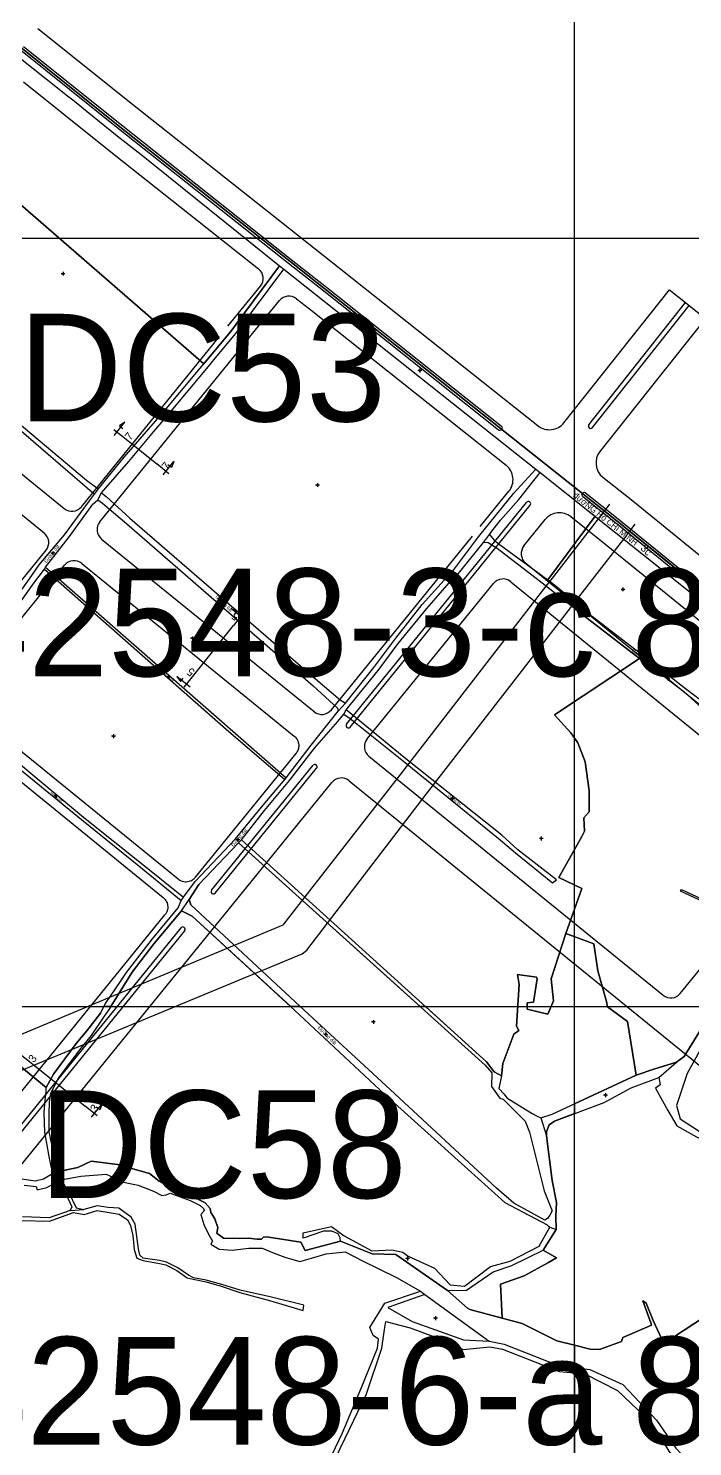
# Model space of a CAD drawing. Extents: x 548357 to 553070, y 1834500 to 1842500.
# Drawn here: x 550144 to 550577, y 1840714 to 1841637 of the extents above; entities that cross this region are included whole.
import ezdxf

# ---------------------------------------------------------------- set-up
doc = ezdxf.new("R2010")
doc.units = 0
for name, color, linetype in [('Level 10', 7, 'Continuous'), ('Level 11', 7, 'Continuous'), ('Level 13', 7, 'Continuous'), ('Level 2', 7, 'Continuous'), ('Level 30', 7, 'Continuous'), ('Level 4', 7, 'Continuous'), ('Level 5', 7, 'Continuous'), ('Level 52', 7, 'Continuous'), ('Level 55', 7, 'Continuous'), ('Level 57', 7, 'Continuous'), ('Level 61', 7, 'Continuous'), ('Level 62', 7, 'Continuous'), ('Level 7', 7, 'Continuous'), ('Level 8', 7, 'Continuous')]:
    doc.layers.add(name, color=color, linetype=linetype)

msp = doc.modelspace()

# ---------------------------------------------------------------- linework, layer by layer
at = {"layer": 'Level 10'}
for p, q in [((550307.82, 1841482.08), (550310.66, 1841479.88)), ((550310.66, 1841479.88), (550474.79, 1841349.81)), ((550474.79, 1841349.81), (550477.61, 1841347.61)), ((550187.46, 1841333.35), (550189.88, 1841336.6)), ((550189.68, 1841329.67), (550192.12, 1841334.26)), ((550440.74, 1841302.09), (550444.59, 1841307.14)), ((550154.99, 1841284.6), (550155.65, 1841285.86)), ((550155.65, 1841285.86), (550312.22, 1841148.92)), ((550346.03, 1841192.15), (550350.83, 1841197.42)), ((550349.77, 1841190.29), (550351.27, 1841193.21)), ((550311.39, 1841147.76), (550312.22, 1841148.92)), ((550281.15, 1841106.58), (550283.09, 1841108.59)), ((550243.83, 1841069.12), (550245.32, 1841071.18)), ((550244.21, 1841062.29), (550249.16, 1841069.65)), ((550554.81, 1840953.79), (550566.25, 1840963.79)), ((550477.92, 1840927.65), (550481.63, 1840915.86)), ((550161.18, 1840891.74), (550163.76, 1840886.51)), ((550163.27, 1840892.41), (550165.66, 1840887.34)), ((550171.75, 1840867.31), (550180.46, 1840867.91)), ((550483.82, 1840856.54), (550488.04, 1840855.04)), ((550399.78, 1840814.75), (550402.49, 1840812.71)), ((550402.49, 1840812.71), (550444.29, 1840782.4))]:
    msp.add_line(p, q, dxfattribs=at)
for points in [[(549496.47, 1842279.58), (549497.37, 1842279.9), (549498.42, 1842280.27), (549503.46, 1842282.06), (549512.54, 1842254.6), (549555.91, 1842133.55), (549566.36, 1842109.43), (549580.99, 1842088.64), (549590.34, 1842080.72), (549689.33, 1842000), (549743.71, 1841954.97), (549853.1, 1841859.96), (550014.42, 1841724.51), (550204.08, 1841572.5), (550314.6, 1841485.03), (550337.63, 1841466.92), (550526.39, 1841317.04), (550664.92, 1841204.56), (550710.99, 1841167.64), (550814.61, 1841084.02), (550868.57, 1841039.41), (551021.2, 1840915.07), (551170.99, 1840793.79)], [(550140.21, 1841616.17), (550163.47, 1841597.74), (550168.96, 1841593.2), (550174.21, 1841589.3), (550179.34, 1841585.24), (550202.29, 1841566.54), (550217.85, 1841554.41), (550307.82, 1841482.08)], [(550189.88, 1841336.6), (550206.82, 1841357.53), (550232.99, 1841387.6), (550264.12, 1841424.78), (550276.89, 1841440.17), (550279.77, 1841443.96), (550307.82, 1841482.08)], [(550192.12, 1841334.26), (550209.83, 1841354.61), (550226.16, 1841374.21), (550235.24, 1841384.87), (550260.59, 1841415.15), (550266.25, 1841422.07), (550279.49, 1841437.91), (550310.66, 1841479.88)], [(550026.23, 1841471.07), (550029.34, 1841469.05), (550107.83, 1841401.95), (550187.46, 1841333.35)], [(550027.07, 1841476.94), (550029.43, 1841474.16), (550109.85, 1841404.51), (550133.05, 1841384.04), (550182.37, 1841342.51), (550188.05, 1841338.23), (550189.88, 1841336.6)], [(550350.83, 1841197.42), (550369.23, 1841220.63), (550383.66, 1841239.77), (550400.83, 1841261.54), (550417.07, 1841279.74), (550419.85, 1841282.2), (550437.53, 1841305.71), (550460.54, 1841334.16), (550474.79, 1841349.81)], [(550444.59, 1841307.14), (550445.43, 1841308.49), (550451.85, 1841316.43), (550463.7, 1841330.05), (550477.61, 1841347.61)], [(550477.61, 1841347.61), (550543.92, 1841294.53), (550577.45, 1841267.99), (550618.67, 1841234.77)], [(550087.24, 1841201.74), (550090.08, 1841203.52), (550105.97, 1841224.96), (550121.52, 1841245.54), (550145.21, 1841278.44), (550151.46, 1841287.42), (550167.86, 1841307.06), (550184.16, 1841329.12), (550187.46, 1841333.35)], [(550192.12, 1841334.26), (550195.08, 1841331.92), (550210.41, 1841317.75), (550332.87, 1841211.9), (550347.45, 1841199.53), (550350.83, 1841197.42)], [(550155.65, 1841285.86), (550171.26, 1841305.97), (550186.32, 1841326.92), (550189.68, 1841329.67)], [(550189.68, 1841329.67), (550192.71, 1841327.54), (550208.47, 1841314.24), (550329.92, 1841208.78), (550345.57, 1841194.17), (550346.03, 1841192.15)], [(550444.59, 1841307.14), (550447.73, 1841303.48), (550450.95, 1841300.96), (550482.51, 1841277.67), (550488.04, 1841273.38), (550509.71, 1841255.29), (550553.13, 1841221.85), (550572.17, 1841206.89), (550587.17, 1841195.64)], [(550351.27, 1841193.21), (550372.18, 1841218.73), (550385.13, 1841236.37), (550403.83, 1841259.12), (550419.9, 1841277.53), (550422.56, 1841279.48), (550440.74, 1841302.09)], [(550440.74, 1841302.09), (550441.18, 1841302.25), (550443.65, 1841302.01), (550449.59, 1841298.27), (550477, 1841277.24), (550493.8, 1841263.93), (550542.15, 1841226.42), (550551.88, 1841220.08), (550562.78, 1841211.3), (550571.16, 1841204.94), (550585.14, 1841192.32), (550597.91, 1841181.68), (550602.73, 1841176.77), (550611.1, 1841172.39), (550618.57, 1841166.81), (550639.79, 1841149.7)], [(550090.79, 1841197.82), (550108.99, 1841222.4), (550125.35, 1841244.04), (550147.91, 1841275.49), (550154.99, 1841284.6)], [(550154.99, 1841284.6), (550273.14, 1841180.55), (550311.39, 1841147.76)], [(550088.77, 1841195.33), (550179.03, 1841121.82), (550216.44, 1841091.66), (550243.83, 1841069.12)], [(550090.79, 1841197.82), (550180.24, 1841123.34), (550217.8, 1841093.35), (550245.32, 1841071.18)], [(550283.09, 1841108.59), (550298.15, 1841127.58), (550314.48, 1841147.09), (550330.69, 1841168.11), (550345.81, 1841185.42), (550349.77, 1841190.29)], [(550312.22, 1841148.92), (550328.46, 1841170.09), (550346.03, 1841192.15)], [(550349.77, 1841190.29), (550353.8, 1841187.53), (550387.64, 1841160.48), (550450.34, 1841109.68), (550461.61, 1841100.11), (550485.54, 1841080.54), (550488.3, 1841082.39), (550463.05, 1841102.02), (550452.6, 1841111.63), (550389.03, 1841162.17), (550351.27, 1841193.21)], [(550245.32, 1841071.18), (550253.01, 1841081.46), (550279.19, 1841109.23), (550296.23, 1841129.72), (550311.39, 1841147.76)], [(550281.15, 1841106.58), (550441.67, 1840961.92), (550446.05, 1840956.82), (550445.83, 1840948.12), (550451.33, 1840940.43), (550453.49, 1840939.8), (550467.88, 1840925.53), (550470.63, 1840918.34), (550480.11, 1840880.07), (550485.38, 1840867.2), (550483.85, 1840864.34), (550482.26, 1840862.03), (550480.71, 1840861.14), (550460.4, 1840872.03), (550449.22, 1840881.92), (550380.03, 1840946.13), (550321.08, 1841000.34), (550250.1, 1841066.3), (550249.16, 1841069.65)], [(550249.16, 1841069.65), (550255.36, 1841079.44), (550281.15, 1841106.58)], [(550283.09, 1841108.59), (550442.59, 1840964.07), (550447.59, 1840957.62), (550452.33, 1840954.99), (550450.58, 1840946.76), (550454.1, 1840943), (550455.92, 1840940.66), (550472.47, 1840930.35), (550475.21, 1840928.92), (550477.92, 1840927.65)], [(550668.03, 1841104.39), (550651.64, 1841083.32), (550624.3, 1841046.47), (550597.34, 1841000), (550573.17, 1840956.39), (550566.29, 1840935.73), (550568.63, 1840926.99), (550581.02, 1840919.04), (550623.58, 1840898.57), (550667.44, 1840872.9), (550728.6, 1840835.78), (550781.82, 1840802.7), (550841.68, 1840766.78), (550905.7, 1840725.87), (550943.93, 1840702.64), (550991.04, 1840671.03), (551029.23, 1840643.58), (551048.32, 1840628.34)], [(550619.94, 1841051.47), (550568.98, 1841075.19), (550569.53, 1841076.12), (550620.7, 1841052.31)], [(550161.18, 1840891.74), (550159.56, 1840895.12), (550158, 1840902.46), (550155.16, 1840918.24), (550154.82, 1840931.2), (550155.28, 1840939.11), (550155.92, 1840944.55), (550155.98, 1840947.35), (550160.85, 1840955.95), (550175.61, 1840975.97), (550182.45, 1840984.18), (550191.29, 1840995.65), (550194.58, 1841001.93), (550204.8, 1841016.93), (550208.21, 1841022.2), (550225.34, 1841044.15), (550241.84, 1841064.3), (550243.83, 1841069.12)], [(550163.27, 1840892.41), (550162.21, 1840897.11), (550160.7, 1840904.88), (550157.89, 1840918.83), (550157.99, 1840930.32), (550158.22, 1840937.93), (550159.13, 1840943.64), (550164.15, 1840953.49), (550178.81, 1840972.94), (550185.64, 1840981.28), (550193.89, 1840993.73), (550197.2, 1840998.41), (550211.95, 1841022.45), (550226.06, 1841040.78), (550244.21, 1841062.29)], [(550244.21, 1841062.29), (550251.13, 1841058.75), (550317.71, 1840997.69), (550376.28, 1840942.97), (550454.57, 1840872.57), (550482.2, 1840857.91), (550483.82, 1840856.54)], [(550566.25, 1840963.79), (550571.29, 1840967.47), (550589.14, 1840996.42), (550619.94, 1841051.47)], [(550477.92, 1840927.65), (550485.48, 1840929.99), (550540.06, 1840955.31), (550551.47, 1840959.35), (550566.25, 1840963.79)], [(550481.63, 1840915.86), (550481.65, 1840918.46), (550483.49, 1840923), (550486.83, 1840925.44), (550519.19, 1840937.68), (550536.9, 1840947.07), (550554.81, 1840953.79)], [(550554.81, 1840953.79), (550555.75, 1840949.21), (550552.75, 1840947), (550560.73, 1840932.48), (550566.45, 1840922.53), (550579.35, 1840915.3), (550624.87, 1840893.17), (550706.9, 1840842.7)], [(550488.04, 1840855.04), (550487.85, 1840863.72), (550488.3, 1840872.54), (550485.49, 1840886.86), (550481.63, 1840915.86)], [(550163.27, 1840892.41), (550176.6, 1840895.37), (550185.35, 1840899.41), (550202.42, 1840897.29), (550223.22, 1840891.37), (550229.68, 1840886.44), (550235.43, 1840883.11), (550242.06, 1840881.18), (550259.52, 1840872.24), (550262.71, 1840868.63), (550263.17, 1840866.02), (550265.88, 1840861.91), (550267.77, 1840856.32), (550267.05, 1840852.67), (550271.48, 1840849.37), (550281.6, 1840849.16), (550287.79, 1840849.25), (550293.36, 1840848.75), (550296.22, 1840848.69), (550297.67, 1840850.23), (550300.86, 1840850), (550321.79, 1840846.73), (550324.62, 1840841.27), (550347.54, 1840847.29)], [(550161.18, 1840891.74), (550154.38, 1840887.73), (550148.89, 1840886.33), (550138.95, 1840887.96)], [(550165.66, 1840887.34), (550178.49, 1840889.64), (550195.17, 1840890.94), (550206.4, 1840885.78), (550215.99, 1840883.72), (550225.93, 1840879.99), (550231.26, 1840877.16), (550234.03, 1840877.58), (550236.68, 1840878.54), (550249.7, 1840873.79), (550256.33, 1840870.49), (550258.53, 1840868.62), (550258.91, 1840867.06), (550256.67, 1840864.63), (550258.59, 1840858.32), (550261.66, 1840851.89), (550264.35, 1840847.4), (550263.28, 1840845.53), (550268.61, 1840842.11), (550277.12, 1840841.5), (550287.9, 1840842.88), (550296.58, 1840842.85), (550304.42, 1840839.49), (550311.34, 1840836.99), (550321.2, 1840834.19), (550328.67, 1840836.26), (550338.29, 1840839.11), (550350.72, 1840840.45), (550361.91, 1840834.64), (550384.15, 1840823.66), (550399.78, 1840814.75)], [(550141.68, 1840883.86), (550149.42, 1840882.88), (550150.21, 1840880.78), (550156.55, 1840882.38), (550163.76, 1840886.51)], [(550163.76, 1840886.51), (550168.78, 1840878.25), (550172.68, 1840869.77), (550171.75, 1840867.31)], [(550165.66, 1840887.34), (550170.5, 1840879.58), (550175.59, 1840869.06), (550180.46, 1840867.91)], [(550139.73, 1840860.82), (550158.3, 1840860.38), (550173.8, 1840865.96), (550180.71, 1840864.81), (550189.31, 1840867.43), (550203.58, 1840864.91), (550209.03, 1840861.28), (550211.01, 1840857.61), (550212.52, 1840851.04), (550213.33, 1840841.98), (550214.98, 1840836.32), (550219.16, 1840834.71), (550229.74, 1840832.8), (550233.91, 1840831.88), (550241.06, 1840828.36), (550247.9, 1840823.6), (550251.66, 1840822.61), (550260.27, 1840820.89), (550270.02, 1840818.04), (550282.01, 1840814.07), (550301.42, 1840808.88), (550323.31, 1840802.29), (550323.73, 1840805.7), (550302.77, 1840810.89), (550282.35, 1840815.58), (550270.43, 1840819.17), (550260.27, 1840821.94), (550251.87, 1840823.61), (550248.57, 1840825.33), (550241.76, 1840830.01), (550234.26, 1840833.71), (550229.71, 1840834.71), (550219.23, 1840836.34), (550216.91, 1840838.24), (550216.1, 1840842.32), (550213.89, 1840858.39), (550211.42, 1840863), (550203.32, 1840868.88), (550196.29, 1840869.33), (550189.13, 1840870.27), (550180.46, 1840867.91)], [(550171.75, 1840867.31), (550157.89, 1840862.6), (550140.52, 1840863.18)], [(550347.54, 1840847.29), (550347.35, 1840849.59), (550346.11, 1840852.06), (550342.01, 1840853.87), (550336.44, 1840853.92), (550323.35, 1840849.28), (550323.26, 1840852.84), (550341.79, 1840856.99), (550350.02, 1840850.78), (550367.99, 1840841.18), (550381.04, 1840841.81), (550388.18, 1840840.17), (550391.68, 1840837.71), (550408.75, 1840829.85), (550418.94, 1840819.06), (550428.35, 1840818.04), (550445.23, 1840830.81), (550457.94, 1840834.39), (550477.02, 1840844.23), (550483.82, 1840856.54)], [(550417.21, 1840815.24), (550429.54, 1840815.44), (550447.07, 1840827.39), (550459.24, 1840831.63), (550479.52, 1840841.44), (550488.04, 1840855.04)], [(550347.54, 1840847.29), (550368.31, 1840839.12), (550383.53, 1840838.69), (550417.21, 1840815.24)], [(550303.63, 1840607.16), (550307.82, 1840615.19), (550313.89, 1840624.41), (550316.04, 1840632.04), (550320.01, 1840672.07), (550332.2, 1840689.16), (550338.08, 1840699.97), (550348.65, 1840722.18), (550361.3, 1840752.18), (550371.65, 1840777.81), (550372.39, 1840783.52), (550368.97, 1840786.02), (550366.74, 1840791.1), (550376.54, 1840806.95), (550399.78, 1840814.75)], [(550402.49, 1840812.71), (550378.51, 1840804.18), (550394.21, 1840795.04), (550427.61, 1840783.25), (550444.29, 1840782.4)], [(550417.21, 1840815.24), (550430.19, 1840803.75), (550431.88, 1840802.93), (550452.83, 1840797.31), (550465.89, 1840793.72), (550488.49, 1840782.58), (550500, 1840779.72), (550510.21, 1840777.19), (550516.12, 1840776.81), (550530.62, 1840782.07), (550531.48, 1840784.65), (550550.13, 1840792.82), (550549.59, 1840794.19), (550544.35, 1840808.45), (550546.63, 1840806.99), (550551.15, 1840795.77), (550557.99, 1840780.83), (550583.84, 1840797.71)], [(550306.85, 1840605.19), (550309.45, 1840613.28), (550316.17, 1840623.47), (550322.38, 1840670.87), (550334.01, 1840687.65), (550340.57, 1840698.69), (550350.58, 1840719.15), (550364.5, 1840748.03), (550374.42, 1840777.85), (550376.3, 1840789.8), (550377.18, 1840795.07), (550392.9, 1840791), (550408.07, 1840785.37), (550427.35, 1840776.98), (550444.91, 1840778.71), (550453, 1840777.01), (550490.06, 1840762.48), (550506.69, 1840761.12), (550527.82, 1840750.17), (550550.21, 1840728.86), (550561.43, 1840710.78), (550589.77, 1840674.84), (550595.66, 1840673.37)], [(550444.29, 1840782.4), (550454.14, 1840780.29), (550489.95, 1840766.3), (550500, 1840765.13), (550509.99, 1840763.97), (550531.33, 1840754.17), (550553.36, 1840730.93), (550565.92, 1840712.62), (550596.56, 1840680.37), (550598.36, 1840678.04), (550595.66, 1840673.37)]]:
    msp.add_lwpolyline(points, dxfattribs=at)
at = {"layer": 'Level 11'}
for p, q in [((550166.38, 1841476.9), (550165.76, 1841476.9)), ((550167.01, 1841477.53), (550166.38, 1841476.9)), ((550166.38, 1841476.9), (550167.01, 1841476.28)), ((550167.01, 1841478.15), (550167.01, 1841477.53)), ((550167.63, 1841476.9), (550167.01, 1841477.53)), ((550167.01, 1841476.28), (550167.63, 1841476.9)), ((550167.01, 1841476.28), (550167.01, 1841475.65)), ((550168.26, 1841476.9), (550167.63, 1841476.9)), ((550398.58, 1841413.87), (550397.95, 1841413.87)), ((550399.2, 1841414.49), (550398.58, 1841413.87)), ((550398.58, 1841413.87), (550399.2, 1841413.24)), ((550399.2, 1841415.12), (550399.2, 1841414.49)), ((550399.83, 1841413.87), (550399.2, 1841414.49)), ((550399.2, 1841413.24), (550399.83, 1841413.87)), ((550399.2, 1841413.24), (550399.2, 1841412.62)), ((550400.45, 1841413.87), (550399.83, 1841413.87)), ((550332.05, 1841339.37), (550331.43, 1841339.37)), ((550332.68, 1841340), (550332.05, 1841339.37)), ((550332.05, 1841339.37), (550332.68, 1841338.75)), ((550332.68, 1841340.62), (550332.68, 1841340)), ((550333.3, 1841339.37), (550332.68, 1841340)), ((550332.68, 1841338.75), (550333.3, 1841339.37)), ((550332.68, 1841338.75), (550332.68, 1841338.12)), ((550333.93, 1841339.37), (550333.3, 1841339.37)), ((550160.26, 1841295.61), (550159.63, 1841294.99)), ((550160.26, 1841296.24), (550160.26, 1841295.61)), ((550160.88, 1841294.99), (550160.26, 1841295.61)), ((550159.63, 1841294.99), (550159.01, 1841294.99)), ((550159.63, 1841294.99), (550160.26, 1841294.36)), ((550160.26, 1841294.36), (550160.88, 1841294.99)), ((550160.26, 1841294.36), (550160.26, 1841293.74)), ((550161.51, 1841294.99), (550160.88, 1841294.99)), ((550530.82, 1841271.49), (550530.19, 1841271.49)), ((550531.44, 1841272.12), (550530.82, 1841271.49)), ((550530.82, 1841271.49), (550531.44, 1841270.87)), ((550531.44, 1841272.74), (550531.44, 1841272.12)), ((550532.07, 1841271.49), (550531.44, 1841272.12)), ((550531.44, 1841270.87), (550532.07, 1841271.49)), ((550531.44, 1841270.87), (550531.44, 1841270.24)), ((550532.69, 1841271.49), (550532.07, 1841271.49)), ((550270.73, 1841262.35), (550270.1, 1841262.35)), ((550271.35, 1841262.97), (550270.73, 1841262.35)), ((550270.73, 1841262.35), (550271.35, 1841261.72)), ((550271.35, 1841263.6), (550271.35, 1841262.97)), ((550271.98, 1841262.35), (550271.35, 1841262.97)), ((550271.35, 1841261.72), (550271.98, 1841262.35)), ((550271.35, 1841261.72), (550271.35, 1841261.1)), ((550272.6, 1841262.35), (550271.98, 1841262.35)), ((550251.29, 1841240.3), (550250.67, 1841239.67)), ((550251.29, 1841240.92), (550251.29, 1841240.3)), ((550251.92, 1841239.67), (550251.29, 1841240.3)), ((550250.67, 1841239.67), (550250.04, 1841239.67)), ((550250.67, 1841239.67), (550251.29, 1841239.05)), ((550251.29, 1841239.05), (550251.92, 1841239.67)), ((550251.29, 1841239.05), (550251.29, 1841238.42)), ((550252.54, 1841239.67), (550251.92, 1841239.67)), ((550235.22, 1841214.61), (550234.59, 1841214.61)), ((550235.84, 1841215.24), (550235.22, 1841214.61)), ((550235.22, 1841214.61), (550235.84, 1841213.99)), ((550235.84, 1841215.86), (550235.84, 1841215.24)), ((550236.47, 1841214.61), (550235.84, 1841215.24)), ((550235.84, 1841213.99), (550236.47, 1841214.61)), ((550235.84, 1841213.99), (550235.84, 1841213.36)), ((550237.09, 1841214.61), (550236.47, 1841214.61)), ((550560.18, 1841213.2), (550559.56, 1841213.2)), ((550560.81, 1841213.82), (550560.18, 1841213.2)), ((550560.18, 1841213.2), (550560.81, 1841212.57)), ((550560.81, 1841214.45), (550560.81, 1841213.82)), ((550561.43, 1841213.2), (550560.81, 1841213.82)), ((550560.81, 1841212.57), (550561.43, 1841213.2)), ((550560.81, 1841212.57), (550560.81, 1841211.95)), ((550562.06, 1841213.2), (550561.43, 1841213.2)), ((550199.23, 1841176.03), (550198.61, 1841176.03)), ((550199.86, 1841176.66), (550199.23, 1841176.03)), ((550199.23, 1841176.03), (550199.86, 1841175.41)), ((550199.86, 1841177.28), (550199.86, 1841176.66)), ((550200.48, 1841176.03), (550199.86, 1841176.66)), ((550199.86, 1841175.41), (550200.48, 1841176.03)), ((550199.86, 1841175.41), (550199.86, 1841174.78)), ((550201.11, 1841176.03), (550200.48, 1841176.03)), ((550162.24, 1841138.4), (550162.24, 1841137.77)), ((550161.62, 1841137.15), (550160.99, 1841137.15)), ((550162.24, 1841137.77), (550161.62, 1841137.15)), ((550161.62, 1841137.15), (550162.24, 1841136.52)), ((550162.87, 1841137.15), (550162.24, 1841137.77)), ((550162.24, 1841136.52), (550162.87, 1841137.15)), ((550162.24, 1841136.52), (550162.24, 1841135.9)), ((550163.49, 1841137.15), (550162.87, 1841137.15)), ((550419.8, 1841135.42), (550419.17, 1841135.42)), ((550420.42, 1841136.05), (550419.8, 1841135.42)), ((550419.8, 1841135.42), (550420.42, 1841134.8)), ((550420.42, 1841136.67), (550420.42, 1841136.05)), ((550421.05, 1841135.42), (550420.42, 1841136.05)), ((550420.42, 1841134.8), (550421.05, 1841135.42)), ((550420.42, 1841134.8), (550420.42, 1841134.17)), ((550421.67, 1841135.42), (550421.05, 1841135.42)), ((550280.18, 1841108.56), (550279.56, 1841108.56)), ((550280.81, 1841109.19), (550280.18, 1841108.56)), ((550280.18, 1841108.56), (550280.81, 1841107.94)), ((550280.81, 1841109.81), (550280.81, 1841109.19)), ((550281.43, 1841108.56), (550280.81, 1841109.19)), ((550280.81, 1841107.94), (550281.43, 1841108.56)), ((550280.81, 1841107.94), (550280.81, 1841107.31)), ((550282.06, 1841108.56), (550281.43, 1841108.56)), ((550477.69, 1841109.35), (550477.06, 1841109.35)), ((550478.31, 1841109.97), (550477.69, 1841109.35)), ((550477.69, 1841109.35), (550478.31, 1841108.72)), ((550478.31, 1841110.6), (550478.31, 1841109.97)), ((550478.94, 1841109.35), (550478.31, 1841109.97)), ((550478.31, 1841108.72), (550478.94, 1841109.35)), ((550478.31, 1841108.72), (550478.31, 1841108.1)), ((550479.56, 1841109.35), (550478.94, 1841109.35)), ((550369.01, 1840991.24), (550369.01, 1840990.61)), ((550337.34, 1840981.81), (550336.71, 1840981.81)), ((550337.96, 1840982.44), (550337.34, 1840981.81)), ((550337.34, 1840981.81), (550337.96, 1840981.19)), ((550337.96, 1840983.06), (550337.96, 1840982.44)), ((550338.59, 1840981.81), (550337.96, 1840982.44)), ((550337.96, 1840981.19), (550338.59, 1840981.81)), ((550339.21, 1840981.81), (550338.59, 1840981.81)), ((550368.38, 1840989.99), (550367.76, 1840989.99)), ((550369.01, 1840990.61), (550368.38, 1840989.99)), ((550368.38, 1840989.99), (550369.01, 1840989.36)), ((550369.63, 1840989.99), (550369.01, 1840990.61)), ((550369.01, 1840989.36), (550369.63, 1840989.99)), ((550369.01, 1840989.36), (550369.01, 1840988.74)), ((550370.26, 1840989.99), (550369.63, 1840989.99)), ((550337.96, 1840981.19), (550337.96, 1840980.56)), ((550519.52, 1840942.4), (550518.89, 1840942.4)), ((550520.14, 1840943.02), (550519.52, 1840942.4)), ((550519.52, 1840942.4), (550520.14, 1840941.77)), ((550520.14, 1840943.65), (550520.14, 1840943.02)), ((550520.77, 1840942.4), (550520.14, 1840943.02)), ((550520.14, 1840941.77), (550520.77, 1840942.4)), ((550520.14, 1840941.77), (550520.14, 1840941.15)), ((550521.39, 1840942.4), (550520.77, 1840942.4)), ((550299.96, 1840926.72), (550299.34, 1840926.09)), ((550299.96, 1840927.34), (550299.96, 1840926.72)), ((550300.59, 1840926.09), (550299.96, 1840926.72)), ((550299.34, 1840926.09), (550298.71, 1840926.09)), ((550299.34, 1840926.09), (550299.96, 1840925.47)), ((550299.96, 1840925.47), (550300.59, 1840926.09)), ((550299.96, 1840925.47), (550299.96, 1840924.84)), ((550301.21, 1840926.09), (550300.59, 1840926.09)), ((550390.56, 1840836.11), (550389.94, 1840836.11)), ((550391.19, 1840836.74), (550390.56, 1840836.11)), ((550390.56, 1840836.11), (550391.19, 1840835.49)), ((550391.19, 1840837.36), (550391.19, 1840836.74)), ((550391.81, 1840836.11), (550391.19, 1840836.74)), ((550391.19, 1840835.49), (550391.81, 1840836.11)), ((550391.19, 1840835.49), (550391.19, 1840834.86)), ((550392.44, 1840836.11), (550391.81, 1840836.11)), ((550408.85, 1840797.32), (550408.22, 1840797.32)), ((550409.47, 1840797.94), (550408.85, 1840797.32)), ((550408.85, 1840797.32), (550409.47, 1840796.69)), ((550409.47, 1840798.57), (550409.47, 1840797.94)), ((550410.1, 1840797.32), (550409.47, 1840797.94)), ((550409.47, 1840796.69), (550410.1, 1840797.32)), ((550410.72, 1840797.32), (550410.1, 1840797.32)), ((550409.47, 1840796.69), (550409.47, 1840796.07))]:
    msp.add_line(p, q, dxfattribs=at)
for centre in [(550167.01, 1841476.9), (550399.2, 1841413.87), (550332.67, 1841339.37), (550160.26, 1841294.99), (550531.44, 1841271.49), (550271.35, 1841262.35), (550251.29, 1841239.67), (550235.84, 1841214.61), (550560.81, 1841213.2), (550199.86, 1841176.03), (550162.24, 1841137.15), (550420.42, 1841135.42), (550280.81, 1841108.56), (550478.31, 1841109.35), (550337.96, 1840981.81), (550369.01, 1840989.99), (550520.14, 1840942.4), (550299.96, 1840926.09), (550391.19, 1840836.11), (550409.47, 1840797.32)]:
    msp.add_circle(centre, 0.15, dxfattribs=at)
at = {"layer": 'Level 13'}
for points in [[(550200.22, 1841371.55), (550207.19, 1841380.23)], [(550207.19, 1841380.23), (550203.75, 1841377.89), (550205.96, 1841376.12)], [(550200.15, 1841375.5), (550208.05, 1841369.17)], [(550208.05, 1841369.17), (550228.08, 1841353.11)], [(550235.97, 1841346.77), (550228.08, 1841353.11)], [(550232.1, 1841345.99), (550239.07, 1841354.67)], [(550239.07, 1841354.67), (550237.52, 1841350.81), (550235.31, 1841352.58)], [(550285.03, 1841251.98), (550276.35, 1841258.95)], [(550276.35, 1841258.95), (550280.21, 1841257.41), (550278.44, 1841255.2)], [(550284.25, 1841255.86), (550277.91, 1841247.96)], [(550252.08, 1841215.75), (550277.91, 1841247.96)], [(550249.7, 1841207.92), (550241.01, 1841214.89)], [(550241.01, 1841214.89), (550243.36, 1841211.45), (550245.13, 1841213.66)], [(550245.75, 1841207.85), (550252.08, 1841215.75)], [(550137.25, 1840970.6), (550145.15, 1840964.27)], [(550145.15, 1840964.27), (550181.42, 1840935.18)], [(550185.45, 1840928.06), (550192.41, 1840936.75)], [(550192.41, 1840936.75), (550190.87, 1840932.88), (550188.66, 1840934.66)], [(550189.32, 1840928.85), (550181.42, 1840935.18)]]:
    msp.add_lwpolyline(points, dxfattribs=at)
at = {"layer": 'Level 2'}
for p, q in [((550163.27, 1840892.41), (550165.66, 1840887.34)), ((550165.66, 1840887.34), (550178.49, 1840889.64)), ((550178.49, 1840889.64), (550195.17, 1840890.94)), ((550148.89, 1840886.33), (550138.95, 1840887.96)), ((550141.68, 1840883.86), (550149.42, 1840882.88)), ((550154.38, 1840887.73), (550148.89, 1840886.33)), ((550149.42, 1840882.88), (550150.21, 1840880.78)), ((550242.06, 1840881.18), (550235.43, 1840883.11)), ((550236.68, 1840878.54), (550249.7, 1840873.79)), ((550256.67, 1840864.63), (550258.59, 1840858.32)), ((550264.35, 1840847.4), (550263.28, 1840845.53)), ((550297.67, 1840850.23), (550296.22, 1840848.69)), ((550324.62, 1840841.27), (550321.79, 1840846.73)), ((550347.54, 1840847.29), (550324.62, 1840841.27)), ((550368.31, 1840839.12), (550347.54, 1840847.29)), ((550296.58, 1840842.85), (550304.42, 1840839.49)), ((550304.42, 1840839.49), (550311.34, 1840836.99)), ((550338.29, 1840839.11), (550350.72, 1840840.45)), ((550399.78, 1840814.75), (550402.49, 1840812.71)), ((550550.13, 1840792.82), (550531.48, 1840784.65)), ((550454.14, 1840780.29), (550489.95, 1840766.3)), ((550500, 1840779.72), (550488.49, 1840782.58)), ((550531.48, 1840784.65), (550530.62, 1840782.07)), ((550489.95, 1840766.3), (550500, 1840765.13)), ((550500, 1840765.13), (550509.99, 1840763.97))]:
    msp.add_line(p, q, dxfattribs=at)
for points in [[(550223.22, 1840891.37), (550202.42, 1840897.29), (550185.35, 1840899.41), (550176.6, 1840895.37), (550163.27, 1840892.41)], [(550163.76, 1840886.51), (550161.18, 1840891.74), (550154.38, 1840887.73)], [(550195.17, 1840890.94), (550206.4, 1840885.78), (550215.99, 1840883.72), (550225.93, 1840879.99), (550231.26, 1840877.16), (550234.03, 1840877.58), (550236.68, 1840878.54)], [(550235.43, 1840883.11), (550229.68, 1840886.44), (550223.22, 1840891.37)], [(550150.21, 1840880.78), (550156.55, 1840882.38), (550163.76, 1840886.51)], [(550267.77, 1840856.32), (550265.88, 1840861.91), (550263.17, 1840866.02), (550262.71, 1840868.63), (550259.52, 1840872.24), (550242.06, 1840881.18)], [(550249.7, 1840873.79), (550256.33, 1840870.49), (550258.53, 1840868.62)], [(550258.53, 1840868.62), (550258.91, 1840867.06), (550256.67, 1840864.63)], [(550258.59, 1840858.32), (550261.66, 1840851.89), (550264.35, 1840847.4)], [(550287.79, 1840849.25), (550281.6, 1840849.16), (550271.48, 1840849.37), (550267.05, 1840852.67), (550267.77, 1840856.32)], [(550263.28, 1840845.53), (550268.61, 1840842.11), (550277.12, 1840841.5)], [(550296.22, 1840848.69), (550293.36, 1840848.75), (550287.79, 1840849.25)], [(550321.79, 1840846.73), (550300.86, 1840850), (550297.67, 1840850.23)], [(550277.12, 1840841.5), (550287.9, 1840842.88), (550296.58, 1840842.85)], [(550311.34, 1840836.99), (550321.2, 1840834.19), (550328.67, 1840836.26), (550338.29, 1840839.11)], [(550350.72, 1840840.45), (550361.91, 1840834.64), (550384.15, 1840823.66), (550399.78, 1840814.75)], [(550452.83, 1840797.31), (550431.88, 1840802.93), (550430.19, 1840803.75), (550417.21, 1840815.24), (550383.53, 1840838.69), (550368.31, 1840839.12)], [(550402.49, 1840812.71), (550444.29, 1840782.4), (550454.14, 1840780.29)], [(550546.63, 1840806.99), (550544.35, 1840808.45), (550549.59, 1840794.19), (550550.13, 1840792.82)], [(550557.99, 1840780.83), (550551.15, 1840795.77), (550546.63, 1840806.99)], [(550488.49, 1840782.58), (550465.89, 1840793.72), (550452.83, 1840797.31)], [(550599.56, 1840794.94), (550583.84, 1840797.71), (550557.99, 1840780.83)], [(550530.62, 1840782.07), (550516.12, 1840776.81), (550510.21, 1840777.19), (550500, 1840779.72)], [(550509.99, 1840763.97), (550531.33, 1840754.17), (550553.36, 1840730.93)], [(550553.36, 1840730.93), (550565.92, 1840712.62), (550596.56, 1840680.37)]]:
    msp.add_lwpolyline(points, dxfattribs=at)
at = {"layer": 'Level 30'}
for p, q in [((549559.34, 1841617.66), (550232.2, 1841071.03)), ((550274.34, 1841442.7), (550295.51, 1841468.76)), ((550286.52, 1841433.12), (550307.83, 1841459.35)), ((550509.24, 1841378.63), (550572.26, 1841458.06)), ((550511.59, 1841376.76), (550574.61, 1841456.2)), ((550572.26, 1841458.06), (550574.61, 1841456.2)), ((550015.99, 1841447.35), (550167.69, 1841324.11)), ((550178.94, 1841325.28), (550268.86, 1841435.95)), ((550003.07, 1841431.44), (550154.76, 1841308.2)), ((550190.97, 1841315.5), (550281.05, 1841426.37)), ((550438.54, 1841312.33), (550457.25, 1841335.36)), ((550351.51, 1841183.8), (550468.74, 1841328.1)), ((550353.84, 1841181.9), (550471.07, 1841326.21)), ((550466.99, 1841299.77), (550480.92, 1841316.92)), ((550341.66, 1841193.08), (550433.5, 1841306.12)), ((550090.51, 1841216.42), (550155.93, 1841296.95)), ((550192.14, 1841304.25), (550330.41, 1841191.92)), ((550102.54, 1841206.65), (550167.96, 1841287.17)), ((550179.21, 1841288.34), (550317.48, 1841176.01)), ((550468.16, 1841288.52), (550659.59, 1841133.01)), ((550364.95, 1841174.17), (550447.13, 1841275.33)), ((550458.38, 1841276.49), (550649.81, 1841120.98)), ((550103.71, 1841195.39), (550241.98, 1841083.06)), ((550253.23, 1841084.23), (550318.65, 1841164.75)), ((550263.71, 1841075.72), (550329.76, 1841157.02)), ((550366.11, 1841162.91), (550557.54, 1841007.4)), ((550266.04, 1841073.82), (550332.09, 1841155.13)), ((549862.07, 1840555.16), (550341.93, 1841145.84)), ((550353.19, 1841147), (551071.99, 1840563.06)), ((550568.8, 1841008.56), (550650.98, 1841109.72)), ((550054.95, 1840840.16), (550233.37, 1841059.78)), ((550064.81, 1840830.89), (550243.85, 1841051.27)), ((550067.14, 1840829), (550246.18, 1841049.38))]:
    msp.add_line(p, q, dxfattribs=at)
for points in [[(550150.59, 1841636.52), (550214.36, 1841585.41), (550324.82, 1841497.98), (550347.86, 1841479.87), (550476.24, 1841377.91)], [(550139.33, 1841622.48), (550203.15, 1841571.33), (550313.67, 1841483.85), (550336.7, 1841465.74), (550450.53, 1841375.34)], [(550141.21, 1841624.82), (550205.01, 1841573.67), (550315.53, 1841486.21), (550338.56, 1841468.1), (550452.39, 1841377.69)], [(550141.31, 1841601.69), (550193.8, 1841559.59), (550206.52, 1841549.53), (550237.88, 1841524.7), (550294.27, 1841480.08)], [(550493.02, 1841379.91), (550561.69, 1841466.45), (550572.26, 1841458.06)], [(550318.99, 1841460.59), (550327.4, 1841453.97), (550455.4, 1841352.32)], [(550574.61, 1841456.2), (550585.19, 1841447.8), (550516.51, 1841361.26)], [(550518.46, 1841344.4), (550536.72, 1841329.91), (550675.28, 1841217.4), (550721.33, 1841180.5), (550825.05, 1841096.8), (550879.04, 1841052.16), (551010.42, 1840945.13), (551031.44, 1840928.01)], [(550507.17, 1841334.21), (550527.33, 1841318.21), (550665.86, 1841205.73), (550711.93, 1841168.81), (550815.56, 1841085.18), (550869.52, 1841040.57), (551000.95, 1840933.5), (551021.96, 1840916.38)], [(550505.3, 1841331.86), (550525.45, 1841315.87), (550663.98, 1841203.39), (550710.05, 1841166.47), (550813.66, 1841082.86), (550867.62, 1841038.25), (550999.05, 1840931.18), (551020.07, 1840914.06)], [(550497.69, 1841318.75), (550516.06, 1841304.17), (550654.56, 1841191.72), (550686.45, 1841166.16)], [(550317.48, 1841176.01), (550318.08, 1841175.48), (550318.7, 1841174.78), (550319.3, 1841173.91), (550319.79, 1841172.96), (550320.15, 1841171.95), (550320.29, 1841171.35), (550320.42, 1841170.36), (550320.43, 1841169.32), (550320.36, 1841168.66), (550320.23, 1841167.99), (550320.05, 1841167.32), (550319.8, 1841166.66), (550319.8, 1841166.66), (550319.44, 1841165.92), (550319.13, 1841165.42), (550318.79, 1841164.93), (550318.65, 1841164.75)], [(550241.98, 1841083.06), (550242.45, 1841082.71), (550243.43, 1841082.12), (550244.64, 1841081.64), (550245.63, 1841081.39), (550246.5, 1841081.29), (550247.2, 1841081.27), (550248.03, 1841081.34), (550249.25, 1841081.59), (550249.86, 1841081.79), (550250.65, 1841082.14), (550251.49, 1841082.64), (550252.15, 1841083.13), (550252.61, 1841083.55), (550253.23, 1841084.23)], [(550232.2, 1841071.03), (550232.7, 1841070.59), (550233.07, 1841070.21), (550233.52, 1841069.68), (550233.95, 1841069.05), (550234.4, 1841068.22), (550234.72, 1841067.43), (550234.99, 1841066.48), (550235.09, 1841065.88), (550235.14, 1841065.36), (550235.13, 1841064.16), (550234.93, 1841062.91), (550234.76, 1841062.32), (550234.51, 1841061.67), (550234.09, 1841060.83), (550233.81, 1841060.28), (550233.37, 1841059.78)]]:
    msp.add_lwpolyline(points, dxfattribs=at)
for centre, radius, start, end in [((550289.3, 1841473.81), 8, 320.90998, 51.64048), ((550314.04, 1841454.3), 8, 51.81971, 140.90998), ((550483.62, 1841387.37), 12, 231.54374, 321.5693), ((550510.41, 1841377.7), 1.5, 141.5693, 321.5693), ((550451.46, 1841376.52), 1.5, 231.54374, 51.54374), ((550525.91, 1841353.8), 12, 141.5693, 231.5693), ((550447.93, 1841342.92), 12, 320.90998, 51.54374), ((550506.23, 1841333.03), 1.5, 51.5693, 231.5693), ((550172.74, 1841330.32), 8, 230.90998, 320.90998), ((550469.9, 1841327.15), 1.5, 320.90998, 140.90998), ((550197.18, 1841310.46), 8, 140.90998, 230.90998), ((550490.23, 1841309.35), 12, 51.5693, 140.90998), ((550149.72, 1841301.99), 8, 320.90998, 50.90998), ((550473.2, 1841294.73), 8, 140.90998, 230.90998), ((550174.17, 1841282.13), 8, 50.90998, 140.90998), ((550453.34, 1841270.28), 8, 50.90998, 140.90998), ((550335.45, 1841198.13), 8, 230.90998, 320.90998), ((550352.68, 1841182.85), 1.5, 140.90998, 320.90998), ((550371.16, 1841169.12), 8, 140.90998, 230.90998), ((550330.92, 1841156.07), 1.5, 320.90998, 140.90998), ((550348.14, 1841140.79), 8, 50.90998, 140.90998), ((550264.87, 1841074.77), 1.5, 140.90998, 320.90998), ((550245.01, 1841050.32), 1.5, 320.90998, 140.90998), ((550562.59, 1841013.61), 8, 230.90998, 320.90998)]:
    msp.add_arc(centre, radius, start, end, dxfattribs=at)
at = {"layer": 'Level 52'}
for p, q in [((550258.67, 1841418.29), (550095.93, 1841559.6)), ((550095.93, 1841559.6), (550258.67, 1841418.29)), ((550286.08, 1841500), (550285.53, 1841500)), ((550285.53, 1841500), (550307.82, 1841482.08)), ((550288.77, 1841500), (550286.08, 1841500)), ((550295.69, 1841500), (550288.77, 1841500)), ((550500, 1841337.98), (550500, 1841332.05)), ((550500, 1841332.05), (550500, 1841330.35)), ((550500, 1841330.35), (550500, 1841329.74)), ((550500, 1841329.74), (550508.61, 1841322.86)), ((550513.3, 1841319.12), (550482.51, 1841277.67)), ((550482.51, 1841277.67), (550513.3, 1841319.12)), ((550508.61, 1841322.86), (550513.3, 1841319.12)), ((550482.51, 1841277.67), (550488.04, 1841273.38)), ((550488.04, 1841273.38), (550482.51, 1841277.67)), ((550488.04, 1841273.38), (550500, 1841263.4)), ((550500, 1841263.4), (550488.04, 1841273.38)), ((550500, 1841263.4), (550500, 1841259.12)), ((550500, 1841259.12), (550500, 1841263.4)), ((550500, 1841259.12), (550542.15, 1841226.42)), ((550542.15, 1841226.42), (550500, 1841259.12)), ((550542.15, 1841226.42), (550486.8, 1841189.92)), ((550486.8, 1841189.92), (550542.15, 1841226.42)), ((550489.62, 1841083.91), (550504.74, 1841076.8)), ((550504.74, 1841076.8), (550489.62, 1841083.91)), ((550504.74, 1841076.8), (550494.33, 1841047.62)), ((550494.33, 1841047.62), (550504.74, 1841076.8)), ((550512.5, 1841040.9), (550494.33, 1841047.62)), ((550494.33, 1841047.62), (550512.5, 1841040.9)), ((550211.95, 1841022.45), (550198.18, 1841000)), ((550198.18, 1841000), (550211.95, 1841022.45)), ((550462.83, 1841020.9), (550463.84, 1841014.3)), ((550463.84, 1841014.3), (550462.83, 1841020.9)), ((550198.18, 1841000), (550193.57, 1841000)), ((550193.57, 1841000), (550198.18, 1841000)), ((550321.45, 1841000), (550315.19, 1841000)), ((550315.19, 1841000), (550321.45, 1841000)), ((550402.94, 1841000), (550399.41, 1841000)), ((550399.41, 1841000), (550402.94, 1841000)), ((550540.06, 1840955.31), (550534.52, 1840990.37)), ((550534.52, 1840990.37), (550540.05, 1840955.31)), ((550500, 1840936.73), (550540.06, 1840955.31)), ((550540.06, 1840955.31), (550500, 1840936.73)), ((550500, 1840930.42), (550500, 1840936.73)), ((550500, 1840936.73), (550500, 1840930.42)), ((550479.52, 1840841.44), (550488.04, 1840855.04)), ((550488.04, 1840855.04), (550479.52, 1840841.44)), ((550500, 1840765.13), (550500, 1840779.72)), ((550500, 1840779.72), (550500, 1840765.13)), ((550500, 1840761.67), (550500, 1840765.13)), ((550500, 1840765.13), (550500, 1840761.67)), ((550500, 1840614.62), (550500, 1840761.67)), ((550500, 1840761.67), (550500, 1840614.62))]:
    msp.add_line(p, q, dxfattribs=at)
for points in [[(550307.82, 1841482.08), (550279.77, 1841443.96), (550276.89, 1841440.17), (550264.12, 1841424.78), (550258.67, 1841418.29)], [(550258.67, 1841418.29), (550264.12, 1841424.78), (550276.89, 1841440.17), (550279.77, 1841443.96), (550307.82, 1841482.08)], [(550486.8, 1841189.92), (550497.52, 1841178.23), (550502.19, 1841171.53), (550506.76, 1841159.29)], [(550506.76, 1841159.29), (550502.19, 1841171.53), (550497.52, 1841178.23), (550486.8, 1841189.92)], [(550506.76, 1841159.29), (550509.56, 1841140.38), (550509.55, 1841126.8)], [(550509.55, 1841126.8), (550509.56, 1841140.38), (550506.76, 1841159.29)], [(550509.55, 1841126.8), (550506.01, 1841122.87), (550506.43, 1841114.15)], [(550506.43, 1841114.15), (550506.01, 1841122.87), (550509.55, 1841126.8)], [(550506.43, 1841114.15), (550504.59, 1841110.66), (550489.62, 1841083.91)], [(550489.62, 1841083.91), (550504.59, 1841110.66), (550506.43, 1841114.15)], [(550281.15, 1841106.58), (550255.36, 1841079.44), (550249.16, 1841069.65)], [(550249.16, 1841069.65), (550255.36, 1841079.44), (550281.15, 1841106.58), (550399.41, 1841000)], [(550399.41, 1841000), (550281.15, 1841106.58)], [(550249.16, 1841069.65), (550250.1, 1841066.3), (550321.08, 1841000.34), (550321.45, 1841000)], [(550321.45, 1841000), (550321.08, 1841000.34), (550250.1, 1841066.3), (550249.16, 1841069.65)], [(550095.16, 1841057.73), (550080.17, 1841042.12), (550077.14, 1841034.79), (550080.18, 1841012.12), (550113.58, 1840983.6), (550141.57, 1840959.32), (550155.98, 1840947.35)], [(550244.21, 1841062.29), (550226.06, 1841040.78), (550211.95, 1841022.45)], [(550211.95, 1841022.45), (550226.06, 1841040.78), (550244.21, 1841062.29)], [(550315.19, 1841000), (550251.13, 1841058.75), (550244.21, 1841062.29)], [(550244.21, 1841062.29), (550251.13, 1841058.75), (550315.19, 1841000)], [(550494.33, 1841047.62), (550484.75, 1841018.09), (550486.17, 1841003.86), (550482.64, 1840995.11)], [(550482.64, 1840995.11), (550486.17, 1841003.86), (550484.75, 1841018.09), (550494.33, 1841047.62)], [(550534.52, 1840990.37), (550521.38, 1840999.79), (550520.68, 1841003.42), (550515.21, 1841023.19), (550512.5, 1841040.9)], [(550512.5, 1841040.9), (550515.21, 1841023.19), (550520.68, 1841003.42), (550521.38, 1840999.79), (550534.52, 1840990.37)], [(550482.64, 1840995.11), (550469.04, 1840998.36), (550469.07, 1841002.56), (550473.32, 1841002.93), (550475.68, 1841018.16), (550475.22, 1841019.13), (550462.83, 1841020.9)], [(550462.83, 1841020.9), (550475.22, 1841019.13), (550475.68, 1841018.16), (550473.32, 1841002.93), (550469.07, 1841002.56), (550469.04, 1840998.36), (550482.64, 1840995.11)], [(550463.84, 1841014.3), (550462.21, 1840987.21), (550463.65, 1840984.44)], [(550463.65, 1840984.44), (550462.21, 1840987.21), (550463.84, 1841014.3)], [(550193.57, 1841000), (550191.29, 1840995.65), (550182.45, 1840984.18)], [(550182.45, 1840984.18), (550191.29, 1840995.65), (550193.57, 1841000)], [(550452.33, 1840954.99), (550447.59, 1840957.62), (550442.59, 1840964.07), (550402.94, 1841000)], [(550402.94, 1841000), (550442.59, 1840964.07), (550447.59, 1840957.62), (550452.33, 1840954.99)], [(550540.05, 1840955.31), (550551.47, 1840959.35), (550566.25, 1840963.79), (550571.29, 1840967.47), (550589.14, 1840996.42), (550591.14, 1841000)], [(550591.14, 1841000), (550589.14, 1840996.42), (550571.29, 1840967.47), (550566.25, 1840963.79), (550551.47, 1840959.35), (550540.06, 1840955.31)], [(550155.98, 1840947.35), (550141.57, 1840959.32), (550113.58, 1840983.6)], [(550182.45, 1840984.18), (550175.61, 1840975.97), (550160.85, 1840955.95), (550155.98, 1840947.35)], [(550155.98, 1840947.35), (550160.85, 1840955.95), (550175.61, 1840975.97), (550182.45, 1840984.18)], [(550463.65, 1840984.44), (550460.42, 1840982.12), (550453.33, 1840963.02), (550452.33, 1840954.99)], [(550452.33, 1840954.99), (550453.33, 1840963.02), (550460.42, 1840982.12), (550463.65, 1840984.44)], [(550485.49, 1840886.86), (550481.63, 1840915.86), (550481.65, 1840918.46), (550483.49, 1840923), (550486.83, 1840925.44), (550500, 1840930.42)], [(550500, 1840930.42), (550486.83, 1840925.44), (550483.49, 1840923), (550481.65, 1840918.46), (550481.63, 1840915.86), (550485.49, 1840886.86)], [(550488.04, 1840855.04), (550487.85, 1840863.72), (550488.3, 1840872.54), (550485.49, 1840886.86)], [(550485.49, 1840886.86), (550488.3, 1840872.54), (550487.85, 1840863.72), (550488.04, 1840855.04)], [(550452.83, 1840797.31), (550452.35, 1840806.36), (550451.85, 1840819.34), (550467.21, 1840824.85), (550483.01, 1840833.47), (550488.1, 1840836.6), (550479.52, 1840841.44)], [(550479.52, 1840841.44), (550488.1, 1840836.6), (550483.01, 1840833.47), (550467.21, 1840824.85), (550451.85, 1840819.34), (550452.35, 1840806.36), (550452.83, 1840797.31)], [(550500, 1840779.72), (550488.49, 1840782.58), (550465.89, 1840793.72), (550452.83, 1840797.31)], [(550452.83, 1840797.31), (550465.89, 1840793.72), (550488.49, 1840782.58), (550500, 1840779.72)]]:
    msp.add_lwpolyline(points, dxfattribs=at)
at = {"layer": 'Level 57'}
for points in [[(549633.77, 1840770.82), (549688.52, 1840793.73), (549715.34, 1840804.91), (549912.28, 1840887.06), (549990.43, 1840919.71), (550081.76, 1840957.87), (550123.26, 1840975.2), (550197.5, 1841006.22), (550310.24, 1841053.32), (550310.76, 1841053.72), (550386.88, 1841151.35), (550454.12, 1841238.18), (550481.57, 1841273.62), (550486.37, 1841279.82), (550515.53, 1841317.48), (550522.85, 1841326.92)], [(549531.76, 1840704.81), (549696.69, 1840774.16), (549704, 1840777.21), (549920.44, 1840867.49), (550003.96, 1840902.15), (550084.01, 1840935.36), (550322.73, 1841034.42), (550325.73, 1841036.72), (550403.63, 1841138.37), (550466.04, 1841218.98), (550498.2, 1841260.52), (550503.36, 1841267.19), (550531.99, 1841304.18), (550539.33, 1841313.9)]]:
    msp.add_lwpolyline(points, dxfattribs=at)
at = {"layer": 'Level 61'}
for p, q in [((550500, 1839000), (550500, 1842000)), ((548500, 1841500), (551000, 1841500)), ((548500, 1841000), (551500, 1841000))]:
    msp.add_line(p, q, dxfattribs=at)
at = {"layer": 'Level 8'}
msp.add_lwpolyline([(551170.99, 1840793.79), (551021.2, 1840915.07), (550868.57, 1841039.41), (550814.61, 1841084.02), (550710.99, 1841167.64), (550664.92, 1841204.56), (550617.42, 1841243.34), (550526.39, 1841317.04), (550337.63, 1841466.92), (550314.6, 1841485.03), (550204.08, 1841572.5), (550014.42, 1841724.51), (549853.1, 1841859.96), (549743.71, 1841954.97), (549689.33, 1842000), (549590.34, 1842080.72), (549580.99, 1842088.64), (549566.36, 1842109.43), (549555.91, 1842133.55), (549512.54, 1842254.6), (549503.46, 1842282.06)], dxfattribs=at)

# ---------------------------------------------------------------- texts
at = {"layer": 'Level 13'}
for s, rotation, p in [('7', 51.2723, (550210.78, 1841367.99)), ('7', 51.2723, (550234.84, 1841348.68)), ('5', 141.2723, (550282.33, 1841254.73)), ('5', 141.2723, (550253.26, 1841218.48)), ('3', 51.2723, (550147.91, 1840963.12)), ('3', 51.2723, (550188.22, 1840930.79))]:
    msp.add_text(s, height=5.21, rotation=rotation, dxfattribs=at).set_placement(p)
at = {"layer": 'Level 4'}
msp.add_text('đườNG Hồ CHí MINH', height=3.974, rotation=321.71578, dxfattribs=at).set_placement((550498.55, 1841331.86))
at = {"layer": 'Level 5'}
for height, rotation, p in [(2.107, 51.56655, (550156.19, 1841288.44)), (2.107, 317.0318, (550265.99, 1841266.24)), (1.829, 322.26567, (550537.31, 1841231.21)), (1.162, 317.0318, (550232.83, 1841216.77)), (1.373, 319.24815, (550158.9, 1841139.05)), (1.577, 320.4698, (550417.37, 1841137.33)), (2.146, 49.30426, (550277.77, 1841103.85)), (2.351, 314.52876, (550332.58, 1840986.03))]:
    msp.add_text('Đường đất', height=height, rotation=rotation, dxfattribs=at).set_placement(p)
at = {"layer": 'Level 55'}
for s, p in [('842548-3-d', (550536.9, 1841215)), ('842548-3-c', (550040.18, 1841215)), ('842548-6-b', (550537.44, 1840715)), ('842548-6-a', (550039.16, 1840715))]:
    msp.add_text(s, height=70, dxfattribs=at).set_placement(p)
at = {"layer": 'Level 62'}
for s, p in [('DC53', (550137.99, 1841380.79)), ('DC58', (550151.44, 1840875.44))]:
    msp.add_text(s, height=70, dxfattribs=at).set_placement(p)
at = {"layer": 'Level 7'}
msp.add_text('3c', height=4.854, rotation=315.619, dxfattribs=at).set_placement((550542.5, 1841297.78))

doc.saveas('drawing.dxf')
